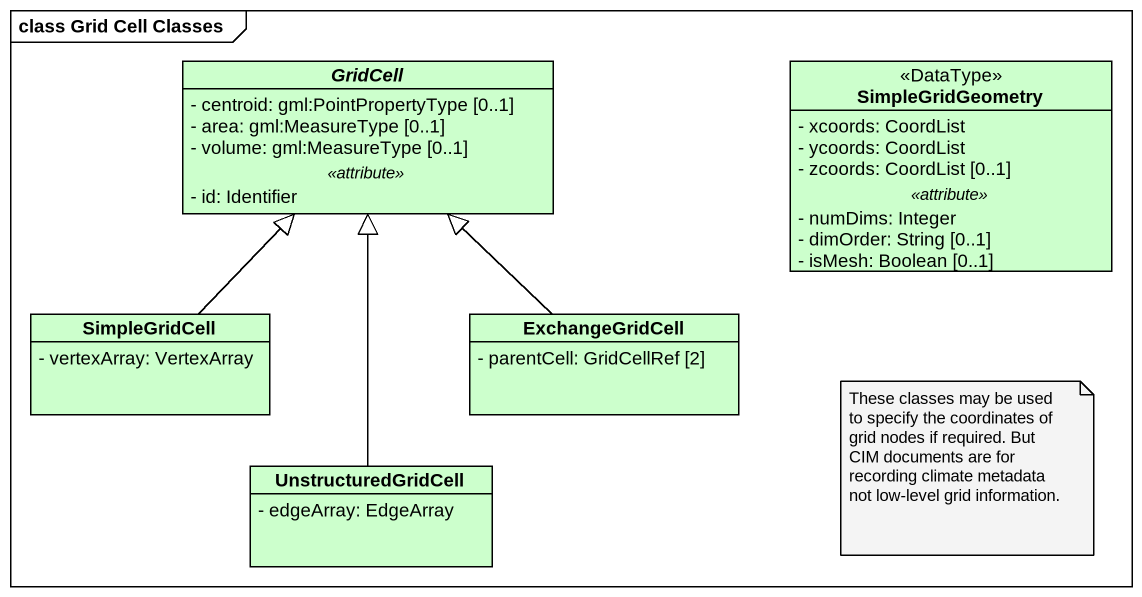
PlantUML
@startuml
mainframe class Grid Cell Classes
hide circle
hide empty members
skinparam classAttributeIconSize 0
abstract class GridCell #CCFFCC {
  - centroid: gml:PointPropertyType [0..1]
  - area: gml:MeasureType [0..1]
  - volume: gml:MeasureType [0..1]
  .. <<attribute>> ..
  - id: Identifier
}
class SimpleGridGeometry <<DataType>> #CCFFCC {
  - xcoords: CoordList
  - ycoords: CoordList
  - zcoords: CoordList [0..1]
  .. <<attribute>> ..
  - numDims: Integer
  - dimOrder: String [0..1]
  - isMesh: Boolean [0..1]
}
class SimpleGridCell #CCFFCC {
  - vertexArray: VertexArray
}
class ExchangeGridCell #CCFFCC {
  - parentCell: GridCellRef [2]
}
class UnstructuredGridCell #CCFFCC {
  - edgeArray: EdgeArray
}
SimpleGridCell -up-|> GridCell
ExchangeGridCell -up-|> GridCell
UnstructuredGridCell -up-|> GridCell
note as N1
  These classes may be used to specify the coordinates of grid nodes if required. But CIM documents are for recording climate metadata not low-level grid information.
end note
@enduml
